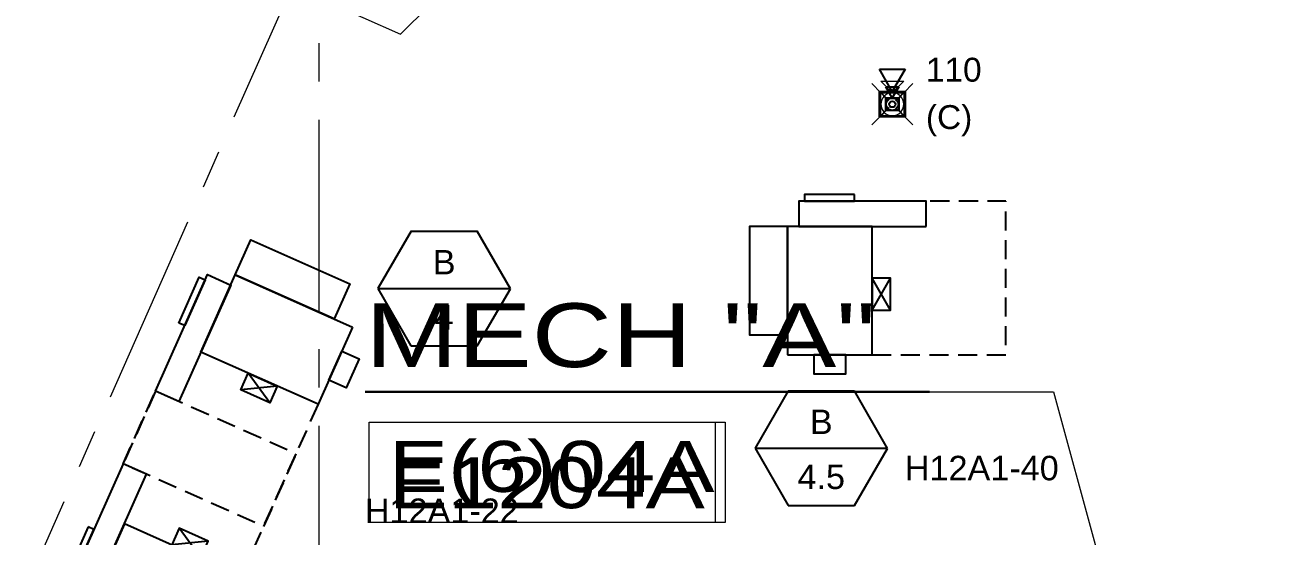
# Model space of a CAD drawing. Header units: inches. Extents: x -26575 to 27, y -11337 to 2257.
# Drawn here: x -24033.3 to -23643.7, y 1118.6 to 1279 of the extents above; entities that cross this region are included whole.
import ezdxf
from ezdxf.enums import TextEntityAlignment as Align

# ---------------------------------------------------------------- set-up
doc = ezdxf.new("R2010")
doc.units = ezdxf.units.IN
doc.header["$LTSCALE"] = 48
doc.header["$MEASUREMENT"] = 0
for name, pattern in [('A106$0$CENTER', [2, 1.25, -0.25, 0.25, -0.25]), ('A112$0$CENTER', [2, 1.25, -0.25, 0.25, -0.25]), ('HIDDEN2', [0.1875, 0.125, -0.0625])]:
    doc.linetypes.add(name, pattern=pattern)
for name, color, linetype in [('0 @ 48', 7, 'Continuous'), ('0 @ 96', 7, 'Continuous'), ('A106$0$A-AREA-IDEN', 8, 'Continuous'), ('A106$0$A-GRID-GRDP0-15', 8, 'Continuous'), ('A112$0$A-ANNO-IDEN', 8, 'Continuous'), ('A112$0$A-GRID-GRDP0-15', 8, 'Continuous'), ('A612$0$A-CLNG-SFFT', 8, 'Continuous'), ('A612$0$br612 - Level 37', 8, 'Continuous'), ('ANNTEXT', 6, 'Continuous'), ('E-FIRE', 234, 'Continuous'), ('E-Powr-Circ', 232, 'Continuous'), ('M-HVAC-blck', 6, 'Continuous'), ('M-HVAC-clrn', 1, 'HIDDEN2'), ('M-HVAC-EQPM-FPTD', 94, 'Continuous'), ('M-HVAC-FUTR', 4, 'HIDDEN2'), ('M-HVAC-Supp', 93, 'Continuous'), ('M-HVAC-TEXT', 6, 'Continuous'), ('XREF', 7, 'Continuous')]:
    doc.layers.add(name, color=color, linetype=linetype)
doc.styles.add('A106$0$Arial', font='arial.ttf', dxfattribs={"height": 0.07683851047904193})
doc.styles.add('A106$0$style-Arial', font='arial.ttf')
doc.styles.add('A112$0$Arial', font='arial.ttf', dxfattribs={"height": 0.07683851047904193})
doc.styles.add('M08', font='arial.ttf', dxfattribs={"height": 7.68})
doc.styles.add('MAMEP ANNO', font='arial.ttf', dxfattribs={"height": 0.078125})

# ---------------------------------------------------------------- blocks, each defined once
blk = doc.blocks.new('A106')
at = {"layer": 'A106$0$A-AREA-IDEN', "lineweight": 30}
blk.add_line((-23926.4358767212, 1163.868575055185, 0.2065939808425978), (-23749.36709791694, 1163.868575055185, 0.2065939808425978), dxfattribs=at)
at = {"layer": 'A106$0$A-AREA-IDEN', "lineweight": 0, "elevation": 0.2065939808425978, "flags": 128}
blk.add_lwpolyline([(-23760.57684391806, 1163.868575055185), (-23710.40531383456, 1163.868575055185), (-23628.21913220799, 862.6629334324953)], dxfattribs=at)
at = {"layer": 'A106$0$A-AREA-IDEN', "lineweight": 13}
blk.add_3dface([(-23925.23607357159, 1154.351842771721, 0.2065939808425978), (-23813.43328084473, 1154.351842771721, 0.2065939808425978), (-23813.43328084473, 1122.822315212665, 0.2065939808425978), (-23925.23607357159, 1122.822315212665, 0.2065939808425978)], dxfattribs=at)
at = {"layer": 'A106$0$A-GRID-GRDP0-15', "linetype": 'A106$0$CENTER', "lineweight": 0}
for p, q in [((-23941.02362203524, 2113.236184367351), (-23941.02362198513, -676.9049304466453)), ((-23943.32562909885, 1304.87987003858), (-24820.81205627243, -676.9042246073948))]:
    blk.add_line(p, q, dxfattribs=at)
at = {"layer": 'A106$0$A-AREA-IDEN', "lineweight": 30, "style": 'A106$0$style-Arial', "width": 1.246875153404916}
blk.add_text('E(6)04A', height=15.99999803149606, dxfattribs=at).set_placement((-23919.05201845348, 1132.465031748098, 0.2065939808425978))
at = {"layer": 'A106$0$A-AREA-IDEN', "lineweight": 30, "insert": (-23926.43686097316, 1171.347578992193, 0.2065939808425978), "char_height": 19.99999606299212, "attachment_point": 7, "line_spacing_factor": 0.5999999999999999, "style": 'A106$0$Arial'}
blk.add_mtext('\\H1x;\\W1.24688;MECH "A"', dxfattribs=at)
blk = doc.blocks.new('A112')
at = {"layer": 'A112$0$A-ANNO-IDEN', "lineweight": 30}
blk.add_line((-23926.4358767212, 1163.868575055185, 0.2065939808425978), (-23749.36709791694, 1163.868575055185, 0.2065939808425978), dxfattribs=at)
at = {"layer": 'A112$0$A-ANNO-IDEN', "lineweight": 0, "elevation": 0.2065939808425978, "flags": 128}
blk.add_lwpolyline([(-23760.57684391806, 1163.868575055185), (-23710.40531383456, 1163.868575055185), (-23628.21913220799, 862.6629334324953)], dxfattribs=at)
at = {"layer": 'A112$0$A-ANNO-IDEN', "lineweight": 13}
blk.add_3dface([(-23925.23607357159, 1154.351842771721, 0.2065939808425978), (-23816.57066407398, 1154.351842771721, 0.2065939808426623), (-23816.57066407398, 1122.822315212665, 0.2065939808426623), (-23925.23607357159, 1122.822315212665, 0.2065939808425978)], dxfattribs=at)
at = {"layer": 'A112$0$A-GRID-GRDP0-15', "linetype": 'A112$0$CENTER', "lineweight": 0}
for p, q in [((-23941.02362203524, 2113.236184367351), (-23941.02362198513, -676.9049304466453)), ((-23943.32562909885, 1304.87987003858), (-24820.81205627243, -676.9042246073948))]:
    blk.add_line(p, q, dxfattribs=at)
at = {"layer": 'A112$0$A-ANNO-IDEN', "lineweight": 30, "attachment_point": 7, "style": 'A112$0$Arial'}
for s, insert, char_height, line_spacing_factor in [('\\H1x;\\W1.24688;MECH "A"', (-23926.43686097316, 1171.347578992193, 0.2065939808425978), 19.99999606299212, 0.5999999999999999), ('\\H1x;\\W1.24688;E1204A', (-23919.05201845348, 1127.131699070933, 0.2065939808425978), 15.99999803149606, 0.6)]:
    blk.add_mtext(s, dxfattribs=dict(at, insert=insert, char_height=char_height, line_spacing_factor=line_spacing_factor))
blk = doc.blocks.new('A612')
at = {"layer": 'A612$0$A-CLNG-SFFT', "lineweight": 0, "extrusion": (4.663153695825189e-09, 1.053164533729474e-08, 1), "elevation": -9.585396009519687e-05, "flags": 128}
blk.add_lwpolyline([(-24069.18124758787, 1344.202535744953), (-23915.3584297276, 1276.093760956492), (-23844.02335756601, 1346.649600996249), (-23844.02310300994, 1505.094997091131)], dxfattribs=at)
at = {"layer": 'A612$0$br612 - Level 37', "lineweight": 0, "extrusion": (0, 0, -1)}
for p, q in [((-23764.6267673175, 1257.694980306536), (-23767.48488320745, 1260.55309619649)), ((-23764.6267673175, 1261.294980315547), (-23757.42676732951, 1261.294980315547)), ((-23761.02676732351, 1257.694980306536), (-23764.6267673175, 1261.294980315547)), ((-23761.02676732351, 1257.694980306536), (-23757.42676732951, 1261.294980315547)), ((-23757.42676732951, 1257.694980306536), (-23754.56865143956, 1260.55309619649)), ((-23764.6267673175, 1250.494980318553), (-23767.48488320745, 1247.636864428596)), ((-23757.42676732951, 1250.494980318553), (-23754.56865143956, 1247.636864428596))]:
    blk.add_line(p, q, dxfattribs=at)
blk.add_circle((23761.02676732351, 1254.094980312545), 3.600000000062619, dxfattribs=at)
at = {"layer": 'A612$0$br612 - Level 37', "lineweight": 0}
blk.add_3dface([(-23764.6267673175, 1257.694980306536), (-23757.42676732951, 1257.694980306536), (-23757.42676732951, 1250.494980318553), (-23764.6267673175, 1250.494980318553)], dxfattribs=at)
blk = doc.blocks.new('FA-StrobeSymbol-Anno')
at = {"color": 0, "linetype": 'ByBlock'}
for p, q in [((-0.04423561131389278, 0.04415269744518753), (-0.0737260188564875, 0.07358782907531065)), ((0.04415269744518753, 0.04423561131389137), (0.07358782907531206, 0.07372601885648748)), ((-0.04415269744518753, -0.04423561131389135), (-0.0735878290753135, -0.07372601885648748)), ((0.04423561131389135, -0.04415269744518752), (0.07372601885648464, -0.07358782907531065))]:
    blk.add_line(p, q, dxfattribs=at)
blk.add_circle((0, 0), 0.04032597464674632, dxfattribs=at)
blk = doc.blocks.new('*U1285')
at = {"layer": '0 @ 48', "color": 0, "linetype": 'ByBlock', "xscale": 24, "yscale": 24, "zscale": 24}
blk.add_blockref('FA-StrobeSymbol-Anno', (0, 3.999999999999972), dxfattribs=at)
at = {"layer": '0 @ 96', "color": 0, "linetype": 'ByBlock', "xscale": 48, "yscale": 48, "zscale": 48}
blk.add_blockref('FA-StrobeSymbol-Anno', (0, 3.999999999999972), dxfattribs=at)
blk = doc.blocks.new('FA-Speaker-Anno')
at = {"color": 0, "linetype": 'ByBlock'}
for p, q in [((0.083333333333333, 0), (0.1562499999999994, 0.0416666666666665)), ((0.1562499999999994, 0.0416666666666665), (0.1562499999999994, -0.0416666666666665)), ((0.1562499999999994, -0.0416666666666665), (0.083333333333333, 0))]:
    blk.add_line(p, q, dxfattribs=at)
blk.add_lwpolyline([(0, 0.0416666666666665), (0.083333333333333, 0.0416666666666665), (0.083333333333333, -0.0416666666666665), (0, -0.0416666666666665)], close=True, dxfattribs=at)
blk = doc.blocks.new('*U1286')
at = {"layer": '0 @ 48', "color": 0, "linetype": 'ByBlock', "xscale": 48, "yscale": 48, "zscale": 48, "rotation": 90}
blk.add_blockref('FA-Speaker-Anno', (-1.898821519314985e-15, 1.999999999999979), dxfattribs=at)
at = {"layer": '0 @ 96', "color": 0, "linetype": 'ByBlock', "xscale": 96, "yscale": 96, "zscale": 96, "rotation": 90}
blk.add_blockref('FA-Speaker-Anno', (-2.02128619922972e-15, -1.243449787580175e-14), dxfattribs=at)
blk = doc.blocks.new('*U164')
for name in ['*U1286', '*U1285']:
    blk.add_blockref(name, (0, 0))
at = {"color": 6, "style": 'MAMEP ANNO'}
for s, p in [('110', (10.55447298205399, 11.07769781022277)), ('(C)', (10.55447298205399, -3.784226740585005))]:
    blk.add_text(s, height=7.5, dxfattribs=at).set_placement(p)
blk = doc.blocks.new('A$C4BF10DA9')
at = {"layer": 'E-Powr-Circ'}
for p, q in [((20.00000296295684, 42.00000089890455), (30.00000296295684, 36.25000089890455)), ((20.00000296295684, 36.25000089890455), (30.00000296295684, 42.00000089890455))]:
    blk.add_line(p, q, dxfattribs=at)
at = {"layer": 'M-HVAC-clrn', "flags": 128}
blk.add_lwpolyline([(6.000002962956842, 42.00000089890455), (6.000002962956842, 8.989045454654843e-07), (54.25000296295684, 8.989045454654843e-07), (54.25000296295684, 25.00000089890455)], dxfattribs=at)
at = {"layer": 'M-HVAC-EQPM-FPTD'}
for p, q in [((6.000002962956842, 68.50000089890455), (6.000002962956842, 42.00000089890455)), ((46.25000296295684, 68.50000089890455), (6.000002962956842, 68.50000089890455)), ((46.25000296295684, 42.00000089890455), (46.25000296295684, 68.50000089890455)), ((6.000002962956842, 42.00000089890455), (46.25000296295684, 42.00000089890455))]:
    blk.add_line(p, q, dxfattribs=at)
for points in [[(12.25000296295684, 68.50000089890455), (46.25000296295684, 68.50000089890455), (46.25000296295684, 80.50000089890455), (12.25000296295684, 80.50000089890455)], [(46.25000296295684, 25.00000089890455), (54.25000296295684, 25.00000089890455), (54.25000296295684, 65.00000089890455), (46.25000296295684, 65.00000089890455)], [(6.000002962956842, 50.25000089890455), (6.000002962956842, 60.25000089890455), (2.962956841656705e-06, 60.25000089890455), (2.962956841656705e-06, 50.25000089890455)], [(30.00000296295684, 42.00000089890455), (20.00000296295684, 42.00000089890455), (20.00000296295684, 36.25000089890455), (30.00000296295684, 36.25000089890455)]]:
    blk.add_lwpolyline(points, close=True, dxfattribs=at)
at = {"layer": 'M-HVAC-Supp'}
blk.add_lwpolyline([(56.25000296295684, 47.50000089890455), (56.25000296295684, 63.25000089890455), (54.25000296295684, 63.25000089890455), (54.25000296295684, 47.50000089890455)], close=True, dxfattribs=at)
blk = doc.blocks.new('A$C73FD2CE6')
at = {"layer": 'M-HVAC-blck'}
for p, q in [((10.41146786481431, 35.99999959071624), (9.2725531430915e-07, 18.01106282977503)), ((10.41146786481431, 35.99999959071624), (31.18333421489024, 35.99999959071624)), ((41.56922030890837, 17.96680987354034), (31.18333421489024, 35.99999959071624)), ((9.2725531430915e-07, 18.01106282977503), (10.37314368052284, -4.09283529734239e-07)), ((0.01274426800591755, 17.98893635165769), (41.55647696815777, 17.98893635165769)), ((31.17055952539977, -4.09283529734239e-07), (41.56922030890837, 17.96680987354034)), ((10.37314368052193, -4.09283529734239e-07), (31.17055952539931, -4.09283529734239e-07))]:
    blk.add_line(p, q, dxfattribs=at)
at = {"layer": 'M-HVAC-TEXT', "style": 'M08'}
for tag, p in [('2', (20.78461061808184, 26.29646322778831)), ('1', (20.78461061808184, 8.988936351657685))]:
    blk.add_attdef(tag, text='', height=7.68, dxfattribs=at).set_placement(p, align=Align.MIDDLE)

msp = doc.modelspace()

# ---------------------------------------------------------------- block references
at = {"layer": 'E-FIRE'}
msp.add_blockref('*U164', (-23761.02676732351, 1250.094980312545), dxfattribs=at)
at = {"layer": 'M-HVAC-blck'}
for p, values in [((-23922.44835018449, 1178.248360201476), {'2': 'B', '1': '4'}), ((-23804.10995365288, 1128.15824921956), {'2': 'B', '1': '4.5'})]:
    msp.add_blockref('A$C73FD2CE6', p, dxfattribs=at).add_auto_attribs(values)
at = {"layer": 'M-HVAC-EQPM-FPTD', "xscale": -1, "rotation": 336}
msp.add_blockref('A$C4BF10DA9', (-23952.83954595608, 1119.178397250357), dxfattribs=at)
at = {"layer": 'M-HVAC-EQPM-FPTD', "rotation": 155.9999999999949}
msp.add_blockref('A$C4BF10DA9', (-23942.67112914795, 1142.0170353338), dxfattribs=at)
at = {"layer": 'M-HVAC-FUTR', "rotation": 90.00000000000001}
msp.add_blockref('A$C4BF10DA9', (-23725.36309441605, 1169.480260342873), dxfattribs=at)
at = {"layer": 'XREF'}
for name in ['A106', 'A112', 'A612']:
    msp.add_blockref(name, (0, 0), dxfattribs=at)

# ---------------------------------------------------------------- texts
at = {"layer": 'ANNTEXT', "char_height": 7.68, "attachment_point": 1, "style": 'M08'}
for s, width, insert in [('H12A1-40', 59.18108926864807, (-23757.10246595758, 1143.787625589213)), ('H12A1-22', 62.32800972676341, (-23926.5488641775, 1130.392086136795))]:
    msp.add_mtext_dynamic_manual_height_columns(s, width=width, gutter_width=1, heights=[0], dxfattribs=dict(at, insert=insert))

doc.saveas('drawing.dxf')
